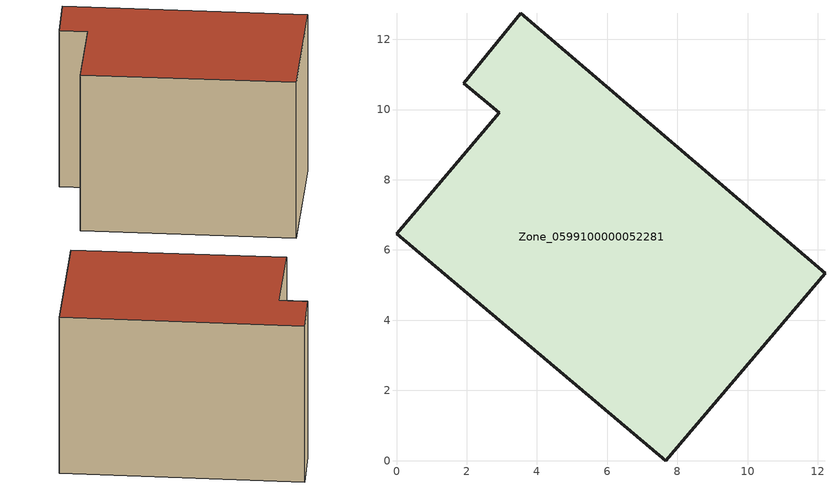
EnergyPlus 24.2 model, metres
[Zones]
Zone_0599100000052281
 floor ground (C_G): 3.54,12.74 12.2,5.34 7.66,0 0,6.46 2.92,9.9 1.92,10.75 z0
 wall outside (C_F): 7.66,0 12.2,5.34 3.54,12.74 1.92,10.75 2.92,9.9 0,6.46 7.66,0 z0:8.06
 roof outside (C_R): 12.2,5.34 3.54,12.74 1.92,10.75 2.92,9.9 0,6.46 7.66,0 z8.06
[BUILDING]
Pand.0599100000052281: North Axis=0; Terrain=City; Loads Convergence Tolerance Value=0.04; Temperature Convergence Tolerance Value=0.4; Solar Distribution=FullExterior; Maximum Number of Warmup Days=25; Minimum Number of Warmup Days=1
[Site:Location]
Rotterdam.The.Hague.AP_ZH_NLD Design_Conditions: Latitude=51.96; Longitude=4.45; Time Zone=1; Elevation=-4.5
[SITE:GROUNDTEMPERATURE:BUILDINGSURFACE]
18, 18, 18, 18, 18, 18, 18, 18, 18, 18, 18, 18
[MATERIAL] Thermal Absorptance=0.9; Solar Absorptance=0.7; Visible Absorptance=0.7
Name | Roughness | Thickness | Conductivity | Density | Specific Heat
G.TI.1946-1964 | MediumSmooth | 0.15 | 1 | 540 | 1210
F.TI.1946-1964 | Rough | 0.3 | 0.857143 | 1920 | 840
R.TI.1946-1964 | MediumRough | 0.2 | 0.277778 | 1500 | 1000
[CONSTRUCTION]
C_G: G.TI.1946-1964
C_F: F.TI.1946-1964
C_R: R.TI.1946-1964
[ZONE]
Zone_0599100000052281: Type=1; Multiplier=1; Ceiling Height=Autocalculate; Volume=Autocalculate; Floor Area=autocalculate; Part of Total Floor Area=Yes
[ZONEINFILTRATION:DESIGNFLOWRATE]
Infil_Zone_0599100000052281: Zone or ZoneList or Space or SpaceList=Zone_0599100000052281; Schedule=AlwaysOn; Design Flow Rate Calculation Method=Flow/Area; Flow Rate per Floor Area=0.003; Constant Term Coefficient=1; Temperature Term Coefficient=0; Velocity Term Coefficient=0; Velocity Squared Term Coefficient=0
[HVACTEMPLATE:ZONE:IDEALLOADSAIRSYSTEM]
Zone_0599100000052281: Maximum Heating Supply Air Temperature=50; Minimum Cooling Supply Air Temperature=13; Maximum Heating Supply Air Humidity Ratio=0.0156; Minimum Cooling Supply Air Humidity Ratio=0.0077; Heating Limit=NoLimit; Cooling Limit=NoLimit; Dehumidification Control Type=ConstantSensibleHeatRatio; Cooling Sensible Heat Ratio=0.7; Dehumidification Setpoint=60; Humidification Control Type=None; Humidification Setpoint=30; Outdoor Air Method=None; Outdoor Air Flow Rate per Person=0.00944; Outdoor Air Flow Rate per Zone Floor Area=0; Outdoor Air Flow Rate per Zone=0; Demand Controlled Ventilation Type=None; Outdoor Air Economizer Type=NoEconomizer; Heat Recovery Type=None; Sensible Heat Recovery Effectiveness=0.7; Latent Heat Recovery Effectiveness=0.65
[ZONECONTROL:THERMOSTAT]
ThermostatControl_Zone_0599100000052281: Zone or ZoneList=Zone_0599100000052281; Control Type Schedule=DualSetpointControlType; Control 1=Thermostat_Zone_0599100000052281; Temperature Difference Between Cutout And Setpoint=0
[THERMOSTATSETPOINT:DUALSETPOINT]
Thermostat_Zone_0599100000052281: Heating Setpoint Temperature Schedule=HeatingSetpoint_Zone_0599100000052281; Cooling Setpoint Temperature Schedule=CoolingSetpoint_Zone_0599100000052281
[SCHEDULE:COMPACT]
HeatingSetpoint_Zone_0599100000052281: Through: 12/31, For: AllDays, Until: 24:00, 21
CoolingSetpoint_Zone_0599100000052281: Through: 12/31, For: AllDays, Until: 24:00, 24
DualSetpointControlType: Through: 12/31, For: AllDays, Until: 24:00, 4
AlwaysOn: Through: 12/31, For: AllDays, Until: 24:00, 1
